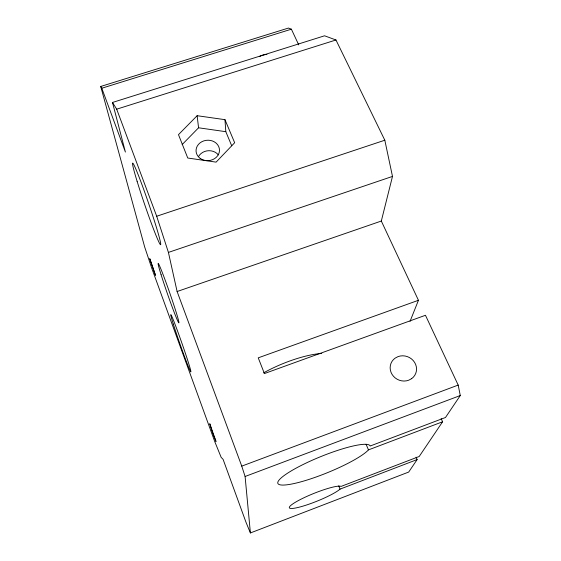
<?xml version="1.0" encoding="UTF-8"?>
<svg xmlns="http://www.w3.org/2000/svg" width="561" height="561" viewBox="0 0 561 561"><rect width="100%" height="100%" fill="white"/><g stroke="black" fill="none" stroke-linecap="round" stroke-linejoin="round"><path stroke-width="0.84" d="M410.028 321.397L418.443 300.289L381.319 221.041L392.49 176.413L384.818 140.215L335.969 39.985L324.567 35.792L112.481 102.46L125.405 152.073L101.793 88.231L100.721 86.464L288.466 28.05L291.383 29.186L298.733 44.887M418.443 300.289L258.235 357.841L264.42 373.563L425.469 315.282L458.183 385.084L460.279 395.533L445.483 417.496L370.162 446.016A49.803 8.696 -22.1 0 0 302.863 464.634A49.803 8.696 -22.1 0 0 294.609 483.421A49.803 8.696 -22.1 0 0 368.465 449.887L442.594 421.781L441.142 418.604M416.066 457.18L417.118 459.578L408.71 472.053L250.395 532.95L246.041 522.382L223.082 459.333L221.174 457.376L214.828 441.773L151.793 268.284L144.668 246.966L100.721 86.464M442.594 421.781L419.2 456.486L341.095 486.408A28.092 4.179 -21.9 0 0 302.155 498.624A28.092 4.179 -21.9 0 0 298.845 507.27A28.092 4.179 -21.9 0 0 340.05 489.129L417.118 459.578M182.15 144.57L198.566 127.789L197.135 115.706L224.968 119.668L234.659 142.725L216.104 162.136L187.76 158.02L178.482 134.654L197.135 115.706M263.691 372.89L265.143 372.013A50.083 13.338 -22 0 1 321.762 353.472M250.395 532.95L245.094 476.485L460.279 395.533M245.094 476.485L241.756 466.128L458.183 385.084M241.756 466.128L177.108 291.517L381.319 221.041M177.108 291.517L168.419 252.415L392.49 176.413M112.481 102.46L116.688 109.178L156.694 216.237L384.818 140.215M116.688 109.178L335.969 39.985M101.793 88.231L291.383 29.186M198.566 127.789L225.817 131.688L231.707 145.769M366.095 444.277L368.465 449.887M338.739 485.889L340.05 489.129M156.694 216.237L168.419 252.415M224.968 119.668L225.817 131.688M259.862 56.388A11.578 9.726 0.3 0 1 264.701 54.719M265.451 54.634A11.578 9.726 0.3 0 1 266.952 54.592M198.517 156.582A11.508 10.07 -4.5 0 1 218.334 154.878M411.641 378.654L408.681 380.225A13.359 12.461 24.9 0 1 392.055 374.376A13.359 12.461 24.9 0 1 395.119 358.142L398.065 356.6A13.359 12.461 24.9 0 1 414.635 362.455A13.359 12.461 24.9 0 1 411.641 378.654M209.807 423.864L212.71 433.162L216.02 441.5L209.807 423.864M149.794 258.775L155.46 275.206L149.794 258.775M161.098 274.729A31.395 1.227 70.8 0 0 178.545 322.533A31.395 1.227 70.8 0 0 165.993 282.386A31.395 1.227 70.8 0 0 161.098 274.729M137.101 181.287A43.113 2.048 71.1 0 0 160.439 244.666A43.113 2.048 71.1 0 0 142.438 185.95A43.113 2.048 71.1 0 0 137.101 181.287M173.321 324.139A30.434 1.045 70.7 0 0 190.438 371.347A30.434 1.045 70.7 0 0 178.693 334.146A30.434 1.045 70.7 0 0 173.321 324.139M200.172 158.377A11.739 10.224 -4.4 0 0 219.302 152.059A11.739 10.224 -4.4 0 0 203.825 140.881A11.739 10.224 -4.4 0 0 200.172 158.377"/></g></svg>
